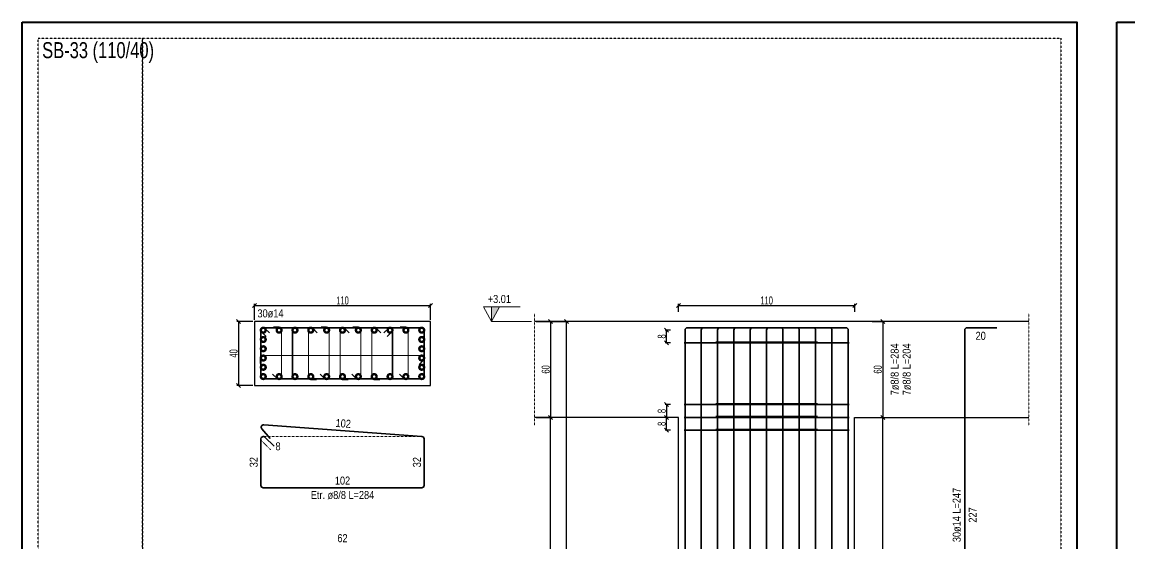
# Model space of a CAD drawing. Header units: millimetres. Extents: x -267 to 94375, y 6431 to 10838.
# Drawn here: x 49333 to 50718, y 8937 to 9589 of the extents above; entities that cross this region are included whole.
import ezdxf
from ezdxf.enums import TextEntityAlignment as Align

# ---------------------------------------------------------------- set-up
doc = ezdxf.new("R2010")
doc.units = ezdxf.units.MM
doc.header["$LTSCALE"] = 0.0001
doc.linetypes.add('DASHED', pattern=[19.05, 12.7, -6.35])
for name, color, linetype, lineweight in [('CIROZ (BEYKENT)', 140, 'Continuous', 20), ('D.GORUNUS (BEYKENT)', 253, 'DASHED', 20), ('DETAY ANTET (BEYKENT)', 5, 'Continuous', 40), ('DONATI (BEYKENT)', 4, 'Continuous', 35), ('DONATI YAZISI (BEYKENT)', 3, 'Continuous', 20), ('ETRIYE (BEYKENT)', 150, 'Continuous', 35), ('KESIT SINIRI (BEYKENT)', 241, 'DASHED', 20), ('KIRIS (BEYKENT)', 2, 'Continuous', 30), ('KOLON (BEYKENT)', 3, 'Continuous', 30), ('KOLON ISMI (BEYKENT)', 91, 'Continuous', 20), ('KOT CIZGI (BEYKENT)', 120, 'Continuous', 20), ('KOT YAZI (BEYKENT)', 7, 'Continuous', 20), ('OLCU (BEYKENT)', 14, 'Continuous', 20)]:
    doc.layers.add(name, color=color, linetype=linetype, lineweight=lineweight)
doc.styles.add('DONATI YAZISI (BEYKENT)', font='')
doc.styles.add('KLNOLC-25', font='bahnschrift light condensed', dxfattribs={"width": 0.75, "height": 10})
doc.styles.add('KOT (BEYKENT)', font='')
doc.styles.add('YAZI (BEYKENT)', font='')
doc.styles.get('DONATI YAZISI (BEYKENT)').set_extended_font_data('Bahnschrift Light Condensed')
doc.styles.get('KOT (BEYKENT)').set_extended_font_data('Bahnschrift Light Condensed')
doc.styles.get('YAZI (BEYKENT)').set_extended_font_data('Bahnschrift Light Condensed')
doc.dimstyles.new('KLNOLC-25', dxfattribs={"dimtxt": 10, "dimasz": 5, "dimexe": 2, "dimexo": 2, "dimgap": 1, "dimtad": 1, "dimdec": 1, "dimlfac": 0.5, "dimrnd": 0.5, "dimzin": 12, "dimdsep": 46, "dimtxsty": 'KLNOLC-25', "dimblk": 'OBLIQUE', "dimblk1": 'OBLIQUE', "dimblk2": 'OBLIQUE', "dimcen": 0, "dimclrt": 7, "dimadec": 0, "dimazin": 0, "dimtfac": 1, "dimtdec": 4, "dimtix": 1, "dimtmove": 2, "dimatfit": 3, "dimfxl": 1, "dimtzin": 0, "dimarcsym": 0})

# ---------------------------------------------------------------- blocks, each defined once
blk = doc.blocks.new('_Oblique')
at = {"color": 0, "linetype": 'ByBlock', "lineweight": -2}
blk.add_line((-0.5, -0.5), (0.5, 0.5), dxfattribs=at)
blk = doc.blocks.new('*D579')
at = {"layer": 'DEFPOINTS', "color": 0, "lineweight": -3, "transparency": 16777216}
for p in [(49843.7, 9234.6), (49623.7, 9214.6), (49843.7, 9214.6)]:
    blk.add_point(p, dxfattribs=at)
at = {"layer": 'OLCU (BEYKENT)', "color": 0, "lineweight": -2, "transparency": 16777216}
for p, q in [((49623.7, 9216.6), (49623.7, 9236.6)), ((49623.7, 9234.6), (49843.7, 9234.6)), ((49843.7, 9216.6), (49843.7, 9236.6))]:
    blk.add_line(p, q, dxfattribs=at)
at = {"layer": 'OLCU (BEYKENT)', "color": 0, "lineweight": -2, "transparency": 16777216, "xscale": 5, "yscale": 5, "zscale": 5, "rotation": 180}
blk.add_blockref('_Oblique', (49623.7, 9234.6), dxfattribs=at)
at = {"layer": 'OLCU (BEYKENT)', "color": 0, "lineweight": -2, "transparency": 16777216, "xscale": 5, "yscale": 5, "zscale": 5}
blk.add_blockref('_Oblique', (49843.7, 9234.6), dxfattribs=at)
at = {"layer": 'OLCU (BEYKENT)', "color": 7, "transparency": 16777216, "insert": (49733.7, 9240.7), "char_height": 10, "attachment_point": 5, "style": 'KLNOLC-25'}
blk.add_mtext('110', dxfattribs=at)
blk = doc.blocks.new('*D580')
at = {"layer": 'DEFPOINTS', "color": 0, "lineweight": -3, "transparency": 16777216}
for p in [(49623.7, 9214.6), (49603.7, 9134.6), (49623.7, 9134.6)]:
    blk.add_point(p, dxfattribs=at)
at = {"layer": 'OLCU (BEYKENT)', "color": 0, "lineweight": -2, "transparency": 16777216}
for p, q in [((49621.7, 9214.6), (49601.7, 9214.6)), ((49603.7, 9214.6), (49603.7, 9134.6)), ((49621.7, 9134.6), (49601.7, 9134.6))]:
    blk.add_line(p, q, dxfattribs=at)
at = {"layer": 'OLCU (BEYKENT)', "color": 0, "lineweight": -2, "transparency": 16777216, "xscale": 5, "yscale": 5, "zscale": 5}
for p, rotation in [((49603.7, 9214.6), 90), ((49603.7, 9134.6), 270)]:
    blk.add_blockref('_Oblique', p, dxfattribs=dict(at, rotation=rotation))
at = {"layer": 'OLCU (BEYKENT)', "color": 7, "transparency": 16777216, "insert": (49597.6, 9174.6), "char_height": 10, "attachment_point": 5, "rotation": 90, "style": 'KLNOLC-25'}
blk.add_mtext('40', dxfattribs=at)
blk = doc.blocks.new('*D584')
at = {"layer": 'DEFPOINTS', "color": 0, "lineweight": -3, "transparency": 16777216}
for p in [(50138.7, 9094.6), (50145.7, 9094.6), (50145.7, 9078.6)]:
    blk.add_point(p, dxfattribs=at)
at = {"layer": 'OLCU (BEYKENT)', "color": 0, "lineweight": -2, "transparency": 16777216}
for p, q in [((50143.7, 9094.6), (50136.7, 9094.6)), ((50138.7, 9078.6), (50138.7, 9094.6)), ((50143.7, 9078.6), (50136.7, 9078.6))]:
    blk.add_line(p, q, dxfattribs=at)
at = {"layer": 'OLCU (BEYKENT)', "color": 0, "lineweight": -2, "transparency": 16777216, "xscale": 5, "yscale": 5, "zscale": 5}
for p, rotation in [((50138.7, 9094.6), 90), ((50138.7, 9078.6), 270)]:
    blk.add_blockref('_Oblique', p, dxfattribs=dict(at, rotation=rotation))
at = {"layer": 'OLCU (BEYKENT)', "color": 7, "transparency": 16777216, "insert": (50132.6, 9086.6), "char_height": 10, "attachment_point": 5, "rotation": 90, "style": 'KLNOLC-25'}
blk.add_mtext('8', dxfattribs=at)
blk = doc.blocks.new('*D587')
at = {"layer": 'DEFPOINTS', "color": 0, "lineweight": -3, "transparency": 16777216}
for p in [(50145.7, 9110.6), (50138.7, 9094.6), (50145.7, 9094.6)]:
    blk.add_point(p, dxfattribs=at)
at = {"layer": 'OLCU (BEYKENT)', "color": 0, "lineweight": -2, "transparency": 16777216}
for p, q in [((50143.7, 9110.6), (50136.7, 9110.6)), ((50138.7, 9110.6), (50138.7, 9094.6)), ((50143.7, 9094.6), (50136.7, 9094.6))]:
    blk.add_line(p, q, dxfattribs=at)
at = {"layer": 'OLCU (BEYKENT)', "color": 0, "lineweight": -2, "transparency": 16777216, "xscale": 5, "yscale": 5, "zscale": 5}
for p, rotation in [((50138.7, 9110.6), 90), ((50138.7, 9094.6), 270)]:
    blk.add_blockref('_Oblique', p, dxfattribs=dict(at, rotation=rotation))
at = {"layer": 'OLCU (BEYKENT)', "color": 7, "transparency": 16777216, "insert": (50132.6, 9102.6), "char_height": 10, "attachment_point": 5, "rotation": 90, "style": 'KLNOLC-25'}
blk.add_mtext('8', dxfattribs=at)
blk = doc.blocks.new('*D588')
at = {"layer": 'DEFPOINTS', "color": 0, "lineweight": -3, "transparency": 16777216}
for p in [(50138.7, 9203.8), (50145.7, 9203.8), (50145.7, 9187.8)]:
    blk.add_point(p, dxfattribs=at)
at = {"layer": 'OLCU (BEYKENT)', "color": 0, "lineweight": -2, "transparency": 16777216}
for p, q in [((50143.7, 9203.8), (50136.7, 9203.8)), ((50138.7, 9187.8), (50138.7, 9203.8)), ((50143.7, 9187.8), (50136.7, 9187.8))]:
    blk.add_line(p, q, dxfattribs=at)
at = {"layer": 'OLCU (BEYKENT)', "color": 0, "lineweight": -2, "transparency": 16777216, "xscale": 5, "yscale": 5, "zscale": 5}
for p, rotation in [((50138.7, 9203.8), 90), ((50138.7, 9187.8), 270)]:
    blk.add_blockref('_Oblique', p, dxfattribs=dict(at, rotation=rotation))
at = {"layer": 'OLCU (BEYKENT)', "color": 7, "transparency": 16777216, "insert": (50132.6, 9195.8), "char_height": 10, "attachment_point": 5, "rotation": 90, "style": 'KLNOLC-25'}
blk.add_mtext('8', dxfattribs=at)
blk = doc.blocks.new('*D589')
at = {"layer": 'DEFPOINTS', "color": 0, "lineweight": -3, "transparency": 16777216}
for p in [(50393.7, 9094.6), (50408.7, 9094.6), (50393.7, 8582.6)]:
    blk.add_point(p, dxfattribs=at)
at = {"layer": 'OLCU (BEYKENT)', "color": 0, "lineweight": -2, "transparency": 16777216}
for p, q in [((50395.7, 9094.6), (50410.7, 9094.6)), ((50408.7, 8582.6), (50408.7, 9094.6)), ((50395.7, 8582.6), (50410.7, 8582.6))]:
    blk.add_line(p, q, dxfattribs=at)
at = {"layer": 'OLCU (BEYKENT)', "color": 0, "lineweight": -2, "transparency": 16777216, "xscale": 5, "yscale": 5, "zscale": 5}
for p, rotation in [((50408.7, 9094.6), 90), ((50408.7, 8582.6), 270)]:
    blk.add_blockref('_Oblique', p, dxfattribs=dict(at, rotation=rotation))
at = {"layer": 'OLCU (BEYKENT)', "color": 7, "transparency": 16777216, "insert": (50402.6, 8838.6), "char_height": 10, "attachment_point": 5, "rotation": 90, "style": 'KLNOLC-25'}
blk.add_mtext('256', dxfattribs=at)
blk = doc.blocks.new('*D590')
at = {"layer": 'DEFPOINTS', "color": 0, "lineweight": -3, "transparency": 16777216}
for p in [(50393.7, 9214.6), (50393.7, 9094.6), (50408.7, 9094.6)]:
    blk.add_point(p, dxfattribs=at)
at = {"layer": 'OLCU (BEYKENT)', "color": 0, "lineweight": -2, "transparency": 16777216}
for p, q in [((50395.7, 9214.6), (50410.7, 9214.6)), ((50408.7, 9214.6), (50408.7, 9094.6)), ((50395.7, 9094.6), (50410.7, 9094.6))]:
    blk.add_line(p, q, dxfattribs=at)
at = {"layer": 'OLCU (BEYKENT)', "color": 0, "lineweight": -2, "transparency": 16777216, "xscale": 5, "yscale": 5, "zscale": 5}
for p, rotation in [((50408.7, 9214.6), 90), ((50408.7, 9094.6), 270)]:
    blk.add_blockref('_Oblique', p, dxfattribs=dict(at, rotation=rotation))
at = {"layer": 'OLCU (BEYKENT)', "color": 7, "transparency": 16777216, "insert": (50402.6, 9154.6), "char_height": 10, "attachment_point": 5, "rotation": 90, "style": 'KLNOLC-25'}
blk.add_mtext('60', dxfattribs=at)
blk = doc.blocks.new('*D595')
at = {"layer": 'DEFPOINTS', "color": 0, "lineweight": -3, "transparency": 16777216}
for p in [(49973.7, 9094.6), (49993.7, 9094.6), (49973.7, 8582.6)]:
    blk.add_point(p, dxfattribs=at)
at = {"layer": 'OLCU (BEYKENT)', "color": 0, "lineweight": -2, "transparency": 16777216}
for p, q in [((49975.7, 9094.6), (49995.7, 9094.6)), ((49993.7, 8582.6), (49993.7, 9094.6)), ((49975.7, 8582.6), (49995.7, 8582.6))]:
    blk.add_line(p, q, dxfattribs=at)
at = {"layer": 'OLCU (BEYKENT)', "color": 0, "lineweight": -2, "transparency": 16777216, "xscale": 5, "yscale": 5, "zscale": 5}
for p, rotation in [((49993.7, 9094.6), 90), ((49993.7, 8582.6), 270)]:
    blk.add_blockref('_Oblique', p, dxfattribs=dict(at, rotation=rotation))
at = {"layer": 'OLCU (BEYKENT)', "color": 7, "transparency": 16777216, "insert": (49987.6, 8838.6), "char_height": 10, "attachment_point": 5, "rotation": 90, "style": 'KLNOLC-25'}
blk.add_mtext('256', dxfattribs=at)
blk = doc.blocks.new('*D596')
at = {"layer": 'DEFPOINTS', "color": 0, "lineweight": -3, "transparency": 16777216}
for p in [(49973.7, 9214.6), (49973.7, 9094.6), (49993.7, 9094.6)]:
    blk.add_point(p, dxfattribs=at)
at = {"layer": 'OLCU (BEYKENT)', "color": 0, "lineweight": -2, "transparency": 16777216}
for p, q in [((49975.7, 9214.6), (49995.7, 9214.6)), ((49993.7, 9214.6), (49993.7, 9094.6)), ((49975.7, 9094.6), (49995.7, 9094.6))]:
    blk.add_line(p, q, dxfattribs=at)
at = {"layer": 'OLCU (BEYKENT)', "color": 0, "lineweight": -2, "transparency": 16777216, "xscale": 5, "yscale": 5, "zscale": 5}
for p, rotation in [((49993.7, 9214.6), 90), ((49993.7, 9094.6), 270)]:
    blk.add_blockref('_Oblique', p, dxfattribs=dict(at, rotation=rotation))
at = {"layer": 'OLCU (BEYKENT)', "color": 7, "transparency": 16777216, "insert": (49987.6, 9154.6), "char_height": 10, "attachment_point": 5, "rotation": 90, "style": 'KLNOLC-25'}
blk.add_mtext('60', dxfattribs=at)
blk = doc.blocks.new('*D597')
at = {"layer": 'DEFPOINTS', "color": 0, "lineweight": -3, "transparency": 16777216}
for p in [(49973.7, 9214.6), (50013.7, 9214.6), (49973.7, 8582.6)]:
    blk.add_point(p, dxfattribs=at)
at = {"layer": 'OLCU (BEYKENT)', "color": 0, "lineweight": -2, "transparency": 16777216}
for p, q in [((49975.7, 9214.6), (50015.7, 9214.6)), ((50013.7, 8582.6), (50013.7, 9214.6)), ((49975.7, 8582.6), (50015.7, 8582.6))]:
    blk.add_line(p, q, dxfattribs=at)
at = {"layer": 'OLCU (BEYKENT)', "color": 0, "lineweight": -2, "transparency": 16777216, "xscale": 5, "yscale": 5, "zscale": 5}
for p, rotation in [((50013.7, 9214.6), 90), ((50013.7, 8582.6), 270)]:
    blk.add_blockref('_Oblique', p, dxfattribs=dict(at, rotation=rotation))
at = {"layer": 'OLCU (BEYKENT)', "color": 7, "transparency": 16777216, "insert": (50007.6, 8898.6), "char_height": 10, "attachment_point": 5, "rotation": 90, "style": 'KLNOLC-25'}
blk.add_mtext('316', dxfattribs=at)
blk = doc.blocks.new('*D598')
at = {"layer": 'DEFPOINTS', "color": 0, "lineweight": -3, "transparency": 16777216}
for p in [(50373.7, 9234.6), (50153.7, 9224.6), (50373.7, 9224.6)]:
    blk.add_point(p, dxfattribs=at)
at = {"layer": 'OLCU (BEYKENT)', "color": 0, "lineweight": -2, "transparency": 16777216}
for p, q in [((50153.7, 9226.6), (50153.7, 9236.6)), ((50153.7, 9234.6), (50373.7, 9234.6)), ((50373.7, 9226.6), (50373.7, 9236.6))]:
    blk.add_line(p, q, dxfattribs=at)
at = {"layer": 'OLCU (BEYKENT)', "color": 0, "lineweight": -2, "transparency": 16777216, "xscale": 5, "yscale": 5, "zscale": 5, "rotation": 180}
blk.add_blockref('_Oblique', (50153.7, 9234.6), dxfattribs=at)
at = {"layer": 'OLCU (BEYKENT)', "color": 0, "lineweight": -2, "transparency": 16777216, "xscale": 5, "yscale": 5, "zscale": 5}
blk.add_blockref('_Oblique', (50373.7, 9234.6), dxfattribs=at)
at = {"layer": 'OLCU (BEYKENT)', "color": 7, "transparency": 16777216, "insert": (50263.7, 9240.7), "char_height": 10, "attachment_point": 5, "style": 'KLNOLC-25'}
blk.add_mtext('110', dxfattribs=at)

msp = doc.modelspace()

# ---------------------------------------------------------------- linework, layer by layer
at = {"layer": 'CIROZ (BEYKENT)'}
for points in [[(49646.33, 9148.82), (49652.34, 9142.81, 0.6681786), (49657.46, 9144.93), (49657.46, 9204.64, 0.4142136), (49654.46, 9207.64), (49647.46, 9207.64)], [(49702.19, 9200.46), (49696.18, 9206.47, 0.6681786), (49691.06, 9204.35), (49691.06, 9144.64, 0.4142136), (49694.06, 9141.64), (49701.06, 9141.64)], [(49705.73, 9148.82), (49711.74, 9142.81, 0.6681786), (49716.86, 9144.93), (49716.86, 9204.64, 0.4142136), (49713.86, 9207.64), (49706.86, 9207.64)], [(49741.79, 9200.46), (49735.78, 9206.47, 0.6681786), (49730.66, 9204.35), (49730.66, 9144.64, 0.4142136), (49733.66, 9141.64), (49740.66, 9141.64)], [(49745.33, 9148.82), (49751.34, 9142.81, 0.6681786), (49756.46, 9144.93), (49756.46, 9204.64, 0.4142136), (49753.46, 9207.64), (49746.46, 9207.64)], [(49781.39, 9200.46), (49775.38, 9206.47, 0.6681786), (49770.26, 9204.35), (49770.26, 9144.64, 0.4142136), (49773.26, 9141.64), (49780.26, 9141.64)], [(49804.73, 9148.82), (49810.74, 9142.81, 0.6681786), (49815.86, 9144.93), (49815.86, 9204.64, 0.4142136), (49812.86, 9207.64), (49805.86, 9207.64)], [(49829.48, 9160.71), (49835.49, 9166.72, 0.6681786), (49833.37, 9171.84), (49633.66, 9171.84, 0.4142136), (49630.66, 9168.84), (49630.66, 9161.84)]]:
    msp.add_lwpolyline(points, format="xyb", dxfattribs=at)
at = {"layer": 'D.GORUNUS (BEYKENT)', "ltscale": 0.5}
msp.add_lwpolyline([(49835.66, 9066.64), (49835.66, 9067.64, 0.4142136), (49832.66, 9070.64), (49634.66, 9070.64), (49634.63, 9070.64, 0.6681786), (49632.51, 9065.52), (49643.81, 9054.22)], format="xyb", dxfattribs=at)
at = {"layer": 'DETAY ANTET (BEYKENT)'}
for points in [[(49333.33, 9588.64), (50651.16, 9588.64), (50651.16, 8168.64), (49333.33, 8168.64), (49333.33, 9588.64)], [(50701.16, 9588.64), (51855.46, 9588.64), (51855.46, 8168.64), (50701.16, 8168.64), (50701.16, 9588.64)]]:
    msp.add_lwpolyline(points, close=True, dxfattribs=at)
at = {"layer": 'DETAY ANTET (BEYKENT)', "color": 7, "linetype": 'DASHED', "lineweight": -3, "ltscale": 2}
for points in [[(49353.33, 9568.64), (50631.16, 9568.64), (50631.16, 8188.64), (49353.33, 8188.64)], [(49483.66, 9568.64), (49483.66, 8188.64)]]:
    msp.add_lwpolyline(points, close=True, dxfattribs=at)
at = {"layer": 'DONATI (BEYKENT)', "const_width": 6}
for points in [[(49633.16, 9203.64, 1), (49636.16, 9203.64, 1)], [(49652.96, 9203.64, 1), (49655.96, 9203.64, 1)], [(49672.76, 9203.64, 1), (49675.76, 9203.64, 1)], [(49692.56, 9203.64, 1), (49695.56, 9203.64, 1)], [(49712.36, 9203.64, 1), (49715.36, 9203.64, 1)], [(49732.16, 9203.64, 1), (49735.16, 9203.64, 1)], [(49751.96, 9203.64, 1), (49754.96, 9203.64, 1)], [(49771.76, 9203.64, 1), (49774.76, 9203.64, 1)], [(49791.56, 9203.64, 1), (49794.56, 9203.64, 1)], [(49811.36, 9203.64, 1), (49814.36, 9203.64, 1)], [(49831.16, 9203.64, 1), (49834.16, 9203.64, 1)], [(49633.16, 9192.04, 1), (49636.16, 9192.04, 1)], [(49831.16, 9192.04, 1), (49834.16, 9192.04, 1)], [(49633.16, 9180.44, 1), (49636.16, 9180.44, 1)], [(49831.16, 9180.44, 1), (49834.16, 9180.44, 1)], [(49633.16, 9168.84, 1), (49636.16, 9168.84, 1)], [(49831.16, 9168.84, 1), (49834.16, 9168.84, 1)], [(49633.16, 9157.24, 1), (49636.16, 9157.24, 1)], [(49633.16, 9145.64, 1), (49636.16, 9145.64, 1)], [(49652.96, 9145.64, 1), (49655.96, 9145.64, 1)], [(49672.76, 9145.64, 1), (49675.76, 9145.64, 1)], [(49692.56, 9145.64, 1), (49695.56, 9145.64, 1)], [(49712.36, 9145.64, 1), (49715.36, 9145.64, 1)], [(49732.16, 9145.64, 1), (49735.16, 9145.64, 1)], [(49751.96, 9145.64, 1), (49754.96, 9145.64, 1)], [(49771.76, 9145.64, 1), (49774.76, 9145.64, 1)], [(49791.56, 9145.64, 1), (49794.56, 9145.64, 1)], [(49811.36, 9145.64, 1), (49814.36, 9145.64, 1)], [(49831.16, 9157.24, 1), (49834.16, 9157.24, 1)], [(49831.16, 9145.64, 1), (49834.16, 9145.64, 1)]]:
    msp.add_lwpolyline(points, format="xyb", close=True, dxfattribs=at)
at = {"layer": 'DONATI (BEYKENT)'}
for points in [[(50161.66, 8752.64), (50161.66, 9203.64, -0.4142136), (50164.66, 9206.64), (50201.66, 9206.64)], [(50182.06, 8752.64), (50182.06, 9203.64, -0.4142136), (50185.06, 9206.64), (50222.06, 9206.64)], [(50202.46, 8752.64), (50202.46, 9203.64, -0.4142136), (50205.46, 9206.64), (50242.46, 9206.64)], [(50222.86, 8752.64), (50222.86, 9203.64, -0.4142136), (50225.86, 9206.64), (50262.86, 9206.64)], [(50243.26, 8752.64), (50243.26, 9203.64, -0.4142136), (50246.26, 9206.64), (50283.26, 9206.64)], [(50284.06, 8752.64), (50284.06, 9203.64, 0.4142136), (50281.06, 9206.64), (50244.06, 9206.64)], [(50263.66, 8752.64), (50263.66, 9203.64, -0.4142136), (50266.66, 9206.64), (50303.66, 9206.64)], [(50304.46, 8752.64), (50304.46, 9203.64, 0.4142136), (50301.46, 9206.64), (50264.46, 9206.64)], [(50324.86, 8752.64), (50324.86, 9203.64, 0.4142136), (50321.86, 9206.64), (50284.86, 9206.64)], [(50345.26, 8752.64), (50345.26, 9203.64, 0.4142136), (50342.26, 9206.64), (50305.26, 9206.64)], [(50365.66, 8752.64), (50365.66, 9203.64, 0.4142136), (50362.66, 9206.64), (50325.66, 9206.64)], [(50511.16, 8752.64), (50511.16, 9203.64, -0.4142136), (50514.16, 9206.64), (50551.16, 9206.64)]]:
    msp.add_lwpolyline(points, format="xyb", dxfattribs=at)
at = {"layer": 'ETRIYE (BEYKENT)'}
for p, q in [((50200.26, 9188.84), (50327.06, 9188.84)), ((50200.26, 9111.64), (50327.06, 9111.64)), ((50200.26, 9095.64), (50327.06, 9095.64)), ((50200.26, 9079.64), (50327.06, 9079.64))]:
    msp.add_line(p, q, dxfattribs=at)
for points in [[(49642.42, 9200.15), (49636.78, 9205.79, 0.6681786), (49631.66, 9203.66), (49631.66, 9145.64, 0.4142136), (49634.66, 9142.64), (49832.66, 9142.64, 0.4142136), (49835.66, 9145.64), (49835.66, 9203.64, 0.4142136), (49832.66, 9206.64), (49634.66, 9206.64), (49634.63, 9206.64, 0.6681786), (49632.51, 9201.52), (49638.15, 9195.88)], [(49789.57, 9195.88), (49795.21, 9201.52, 0.6681786), (49793.09, 9206.64), (49674.26, 9206.64, 0.4142136), (49671.26, 9203.64), (49671.26, 9145.64, 0.4142136), (49674.26, 9142.64), (49793.06, 9142.64, 0.4142136), (49796.06, 9145.64), (49796.06, 9203.64), (49796.06, 9203.66, 0.6681786), (49790.94, 9205.79), (49785.3, 9200.15)], [(49648.08, 9058.49), (49636.78, 9069.79, 0.6681786), (49631.66, 9067.66), (49631.66, 9009.64, 0.4142136), (49634.66, 9006.64), (49832.66, 9006.64, 0.4142136), (49835.66, 9009.64), (49835.66, 9067.85, 0.3928758), (49832.88, 9070.84), (49635.23, 9085.38, 0.6681786), (49632.74, 9080.42), (49643.21, 9068.29)]]:
    msp.add_lwpolyline(points, format="xyb", dxfattribs=at)
for points in [[(50160.66, 9187.84), (50366.66, 9187.84)], [(50160.66, 9110.64), (50366.66, 9110.64)], [(50160.66, 9094.64), (50366.66, 9094.64)], [(50160.66, 9078.64), (50366.66, 9078.64)]]:
    msp.add_lwpolyline(points, dxfattribs=at)
at = {"layer": 'KESIT SINIRI (BEYKENT)'}
for p, q in [((49973.66, 9224.64), (49973.66, 9084.64)), ((50591.16, 9224.64), (50591.16, 9084.64))]:
    msp.add_line(p, q, dxfattribs=at)
at = {"layer": 'KIRIS (BEYKENT)'}
for p, q in [((50591.16, 9214.64), (49973.66, 9214.64)), ((50153.66, 9094.64), (49973.66, 9094.64)), ((50373.66, 9094.64), (50591.16, 9094.64))]:
    msp.add_line(p, q, dxfattribs=at)
at = {"layer": 'KOLON (BEYKENT)'}
for p, q in [((50153.66, 8582.64), (50153.66, 9094.64)), ((50373.66, 8582.64), (50373.66, 9094.64))]:
    msp.add_line(p, q, dxfattribs=at)
msp.add_lwpolyline([(49623.66, 9214.64), (49623.66, 9134.64), (49843.66, 9134.64), (49843.66, 9214.64)], close=True, dxfattribs=at)
at = {"layer": 'KOT CIZGI (BEYKENT)'}
msp.add_line((49919.66, 9214.64), (49969.66, 9214.64), dxfattribs=at)
msp.add_lwpolyline([(49919.66, 9214.64), (49919.66, 9232.64), (49929.66, 9232.64), (49919.66, 9214.64), (49909.66, 9232.64), (49955.66, 9232.64)], dxfattribs=at)
msp.add_solid([(49919.66, 9214.64), (49919.66, 9232.64), (49929.66, 9232.64)], dxfattribs=at)

# ---------------------------------------------------------------- texts
at = {"layer": 'DONATI YAZISI (BEYKENT)', "style": 'DONATI YAZISI (BEYKENT)'}
for s, p in [('30ø14', (49643.66, 9224.64)), ('20', (50531.16, 9196.64)), ('8', (49653.08, 9058.49)), ('102', (49733.66, 9015.64)), ('Etr. ø8/8 L=284', (49733.66, 8997.64)), ('62', (49733.66, 8943.64))]:
    msp.add_text(s, height=10, dxfattribs=at).set_placement(p, align=Align.MIDDLE_CENTER)
for s, rotation, p in [('7ø8/8 L=284', 90, (50423.66, 9154.64)), ('7ø8/8 L=204', 90, (50438.66, 9154.64)), ('102', 356, (49734.59, 9087.09)), ('32', 90, (49622.66, 9038.64)), ('32', 90, (49826.66, 9038.64)), ('30ø14 L=247', 90, (50501.16, 8972.64)), ('227', 90, (50521.16, 8972.64))]:
    msp.add_text(s, height=10, rotation=rotation, dxfattribs=at).set_placement(p, align=Align.MIDDLE_CENTER)
at = {"layer": 'KOLON ISMI (BEYKENT)', "style": 'YAZI (BEYKENT)', "width": 0.9}
msp.add_text('SB-33 (110/40)', height=20, dxfattribs=at).set_placement((49358.33, 9543.64))
at = {"layer": 'KOT YAZI (BEYKENT)', "style": 'KOT (BEYKENT)'}
msp.add_text('+3.01', height=10, dxfattribs=at).set_placement((49929.66, 9242.64), align=Align.MIDDLE_CENTER)

# ---------------------------------------------------------------- dimensions: what is measured, and where the dimension line sits
at = {"layer": 'OLCU (BEYKENT)'}
for base, p1, p2, picture, middle in [((49843.66, 9234.64), (49623.66, 9214.64), (49843.66, 9214.64), '*D579', (49733.66, 9240.74)), ((50373.66, 9234.64), (50153.66, 9224.64), (50373.66, 9224.64), '*D598', (50263.66, 9240.74))]:
    dim = msp.add_linear_dim(base=base, p1=p1, p2=p2, dimstyle='KLNOLC-25', dxfattribs=at)
    dim.commit()
    dim.dimension.update_dxf_attribs({"geometry": picture, "text_midpoint": middle})
for base, p1, p2, picture, middle in [((49603.66, 9134.64), (49623.66, 9214.64), (49623.66, 9134.64), '*D580', (49597.56, 9174.64)), ((49993.66, 9094.64), (49973.66, 9214.64), (49973.66, 9094.64), '*D596', (49987.56, 9154.64)), ((50013.66, 9214.64), (49973.66, 8582.64), (49973.66, 9214.64), '*D597', (50007.56, 8898.64)), ((50138.66, 9203.84), (50145.66, 9187.84), (50145.66, 9203.84), '*D588', (50132.56, 9195.84)), ((50408.66, 9094.64), (50393.66, 9214.64), (50393.66, 9094.64), '*D590', (50402.56, 9154.64)), ((50138.66, 9094.64), (50145.66, 9110.64), (50145.66, 9094.64), '*D587', (50132.56, 9102.64)), ((49993.66, 9094.64), (49973.66, 8582.64), (49973.66, 9094.64), '*D595', (49987.56, 8838.64)), ((50138.66, 9094.64), (50145.66, 9078.64), (50145.66, 9094.64), '*D584', (50132.56, 9086.64)), ((50408.66, 9094.64), (50393.66, 8582.64), (50393.66, 9094.64), '*D589', (50402.56, 8838.64))]:
    dim = msp.add_linear_dim(base=base, p1=p1, p2=p2, angle=90, dimstyle='KLNOLC-25', dxfattribs=at)
    dim.commit()
    dim.dimension.update_dxf_attribs({"geometry": picture, "text_midpoint": middle})

doc.saveas('drawing.dxf')
